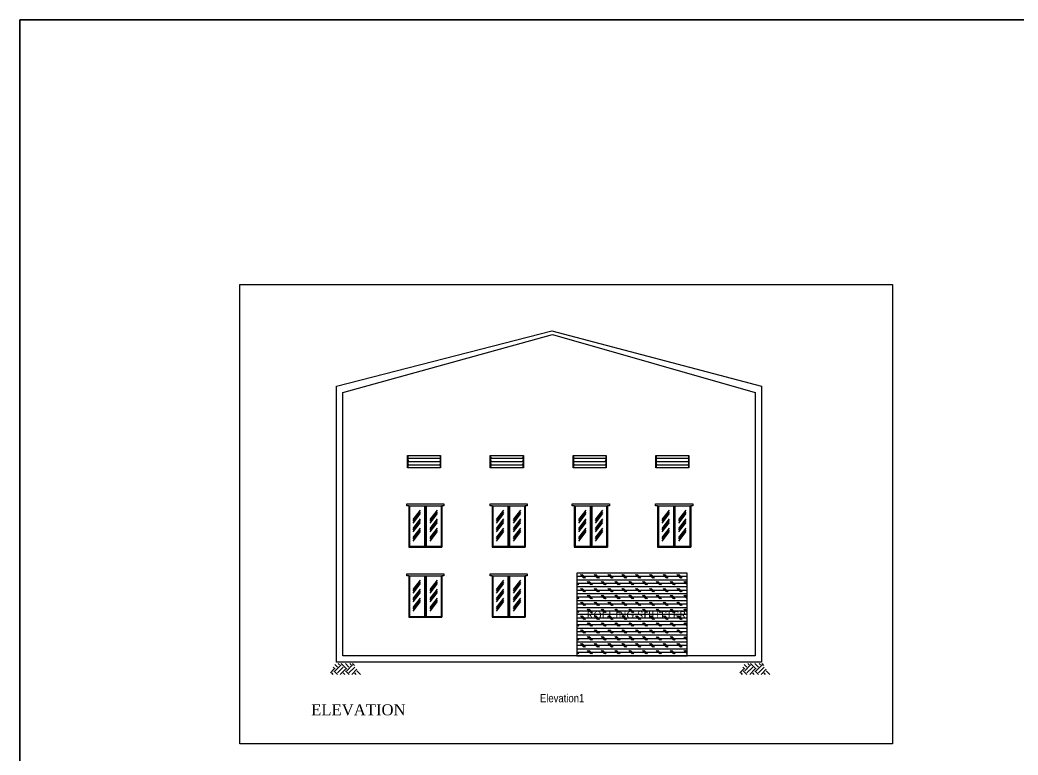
# Model space of a CAD drawing. Header units: inches. Extents: x -1613 to -235, y -419 to -299.
# Drawn here: x -1613.38 to -1577.2, y -325.97 to -299.35 of the extents above; entities that cross this region are included whole.
import ezdxf

# ---------------------------------------------------------------- set-up
doc = ezdxf.new("R2010")
doc.units = ezdxf.units.IN
doc.header["$MEASUREMENT"] = 0
for name, color, linetype in [('_Plot', 7, 'Continuous'), ('_PrintAdditionalDetail', 193, 'Continuous'), ('_Window', 4, 'Continuous'), ('VENTILATION', 9, 'Continuous')]:
    doc.layers.add(name, color=color, linetype=linetype)
doc.styles.add('AutoDCRFont', font='ARIALN.TTF')
doc.styles.get("Standard").update_dxf_attribs({"font": 'times.ttf'})

msp = doc.modelspace()

# ---------------------------------------------------------------- hatches: boundary and pattern name
h = msp.add_hatch()
h.set_pattern_fill('EARTH', color=256, scale=1.178194, angle=405, style=0)
h.set_pattern_definition([(135, (-1525.71712, -412.42904), (-3e-16, 0.4165546), [0.2945486, -0.2945486]), (135, (-1525.639, -412.35093), (-3e-16, 0.4165546), [0.2945486, -0.2945486]), (135, (-1525.5609, -412.27283), (-3e-16, 0.4165546), [0.2945486, -0.2945486]), (45, (-1525.5609, -412.22076), (0.4165546, 4e-16), [0.2945486, -0.2945486]), (45, (-1525.639, -412.14266), (0.4165546, 4e-16), [0.2945486, -0.2945486]), (45, (-1525.71712, -412.06455), (0.4165546, 4e-16), [0.2945486, -0.2945486])])
h.paths.add_polyline_path([(-1601.95744, -322.66493), (-1601.29867, -322.66493), (-1601.02497, -323.05315), (-1602.15191, -323.05315)])
h = msp.add_hatch()
h.set_pattern_fill('EARTH', color=256, scale=1.178194, angle=405, style=0)
h.set_pattern_definition([(135, (-1510.87432, -412.42904), (-3e-16, 0.4165546), [0.2945486, -0.2945486]), (135, (-1510.7962, -412.35093), (-3e-16, 0.4165546), [0.2945486, -0.2945486]), (135, (-1510.7181, -412.27283), (-3e-16, 0.4165546), [0.2945486, -0.2945486]), (45, (-1510.7181, -412.22076), (0.4165546, 4e-16), [0.2945486, -0.2945486]), (45, (-1510.7962, -412.14266), (0.4165546, 4e-16), [0.2945486, -0.2945486]), (45, (-1510.87432, -412.06455), (0.4165546, 4e-16), [0.2945486, -0.2945486])])
h.paths.add_polyline_path([(-1587.11464, -322.66493), (-1586.45587, -322.66493), (-1586.18217, -323.05315), (-1587.30911, -323.05315)])
at = {"layer": '_Plot'}
h = msp.add_hatch(dxfattribs=at)
h.set_pattern_fill('CORK', color=256)
h.set_pattern_definition([(0, (0, 0), (0, 0.125), []), (135, (0.0625, -0.0625), (-0.25, -0.25), [0.176776696, -0.176776696]), (135, (0.09375, -0.0625), (-0.25, -0.25), [0.176776696, -0.176776696]), (135, (0.125, -0.0625), (-0.25, -0.25), [0.176776696, -0.176776696])])
h.paths.add_polyline_path([(-1589.1866, -319.38237), (-1593.1866, -319.38237), (-1593.1866, -322.38237), (-1589.1866, -322.38237)])
h.paths.add_polyline_path([(-1592.92138, -321.18377), (-1589.23518, -321.18377), (-1589.23518, -320.62182), (-1592.92138, -320.62182)], flags=24)

# ---------------------------------------------------------------- linework, layer by layer
at = {"color": 7, "lineweight": 35}
msp.add_lwpolyline([(-1470.57496, -418.10815), (-1613.3788, -418.10815), (-1613.3788, -299.347), (-1470.57496, -299.347)], close=True, dxfattribs=at)
for points in [[(-1601.90281, -312.61237), (-1594.09417, -310.61237), (-1586.49281, -312.61237), (-1586.49281, -322.61237), (-1601.90281, -322.61237)], [(-1601.67281, -312.84237), (-1594.06846, -310.74083), (-1586.72281, -312.84237), (-1586.72281, -322.38237), (-1601.67281, -322.38237)], [(-1593.1866, -322.38237), (-1589.1866, -322.38237), (-1589.1866, -319.38237), (-1593.1866, -319.38237)]]:
    msp.add_lwpolyline(points, close=True)
at = {"layer": '_PrintAdditionalDetail'}
msp.add_lwpolyline([(-1605.40795, -308.92987), (-1581.74803, -308.92987), (-1581.74803, -325.5747), (-1605.40795, -325.5747)], close=True, dxfattribs=at)
at = {"layer": '_Window'}
for p, q in [((-1599.35781, -316.94473), (-1599.35781, -316.87418)), ((-1599.35781, -316.87418), (-1598.08281, -316.87418)), ((-1599.35781, -316.94473), (-1599.35781, -316.87418)), ((-1599.35781, -316.87418), (-1598.08281, -316.87418)), ((-1599.28281, -316.94473), (-1599.35781, -316.94473)), ((-1599.28281, -316.94473), (-1599.35781, -316.94473)), ((-1599.28281, -316.94473), (-1598.08281, -316.94473)), ((-1599.28281, -316.94473), (-1599.28281, -318.44473)), ((-1599.28281, -316.94473), (-1598.08281, -316.94473)), ((-1599.28281, -316.94473), (-1599.28281, -318.44473)), ((-1599.25281, -316.94473), (-1599.25281, -318.44473)), ((-1598.71281, -316.94473), (-1598.71281, -318.44473)), ((-1598.68281, -316.94473), (-1598.68281, -318.44473)), ((-1598.68281, -316.94473), (-1598.68281, -318.44473)), ((-1598.65281, -316.94473), (-1598.65281, -318.44473)), ((-1598.11281, -316.94473), (-1598.11281, -318.44473)), ((-1598.08281, -316.87418), (-1598.00781, -316.87418)), ((-1598.08281, -316.87418), (-1598.00781, -316.87418)), ((-1598.08281, -316.94473), (-1598.08281, -318.44473)), ((-1598.00781, -316.94473), (-1598.08281, -316.94473)), ((-1598.08281, -316.94473), (-1598.08281, -318.44473)), ((-1598.00781, -316.94473), (-1598.08281, -316.94473)), ((-1598.00781, -316.87418), (-1598.00781, -316.94473)), ((-1598.00781, -316.87418), (-1598.00781, -316.94473)), ((-1596.33781, -316.94473), (-1596.33781, -316.87418)), ((-1596.33781, -316.87418), (-1595.06281, -316.87418)), ((-1596.33781, -316.94473), (-1596.33781, -316.87418)), ((-1596.33781, -316.87418), (-1595.06281, -316.87418)), ((-1596.26281, -316.94473), (-1596.33781, -316.94473)), ((-1596.26281, -316.94473), (-1596.33781, -316.94473)), ((-1596.26281, -316.94473), (-1595.06281, -316.94473)), ((-1596.26281, -316.94473), (-1596.26281, -318.44473)), ((-1596.26281, -316.94473), (-1595.06281, -316.94473)), ((-1596.26281, -316.94473), (-1596.26281, -318.44473)), ((-1596.23281, -316.94473), (-1596.23281, -318.44473)), ((-1595.69281, -316.94473), (-1595.69281, -318.44473)), ((-1595.66281, -316.94473), (-1595.66281, -318.44473)), ((-1595.66281, -316.94473), (-1595.66281, -318.44473)), ((-1595.63281, -316.94473), (-1595.63281, -318.44473)), ((-1595.09281, -316.94473), (-1595.09281, -318.44473)), ((-1595.06281, -316.87418), (-1594.98781, -316.87418)), ((-1595.06281, -316.87418), (-1594.98781, -316.87418)), ((-1595.06281, -316.94473), (-1595.06281, -318.44473)), ((-1594.98781, -316.94473), (-1595.06281, -316.94473)), ((-1595.06281, -316.94473), (-1595.06281, -318.44473)), ((-1594.98781, -316.94473), (-1595.06281, -316.94473)), ((-1594.98781, -316.87418), (-1594.98781, -316.94473)), ((-1594.98781, -316.87418), (-1594.98781, -316.94473)), ((-1593.35781, -316.94473), (-1593.35781, -316.87418)), ((-1593.35781, -316.87418), (-1592.08281, -316.87418)), ((-1593.35781, -316.94473), (-1593.35781, -316.87418)), ((-1593.35781, -316.87418), (-1592.08281, -316.87418)), ((-1593.28281, -316.94473), (-1593.35781, -316.94473)), ((-1593.28281, -316.94473), (-1593.35781, -316.94473)), ((-1593.28281, -316.94473), (-1592.08281, -316.94473)), ((-1593.28281, -316.94473), (-1593.28281, -318.44473)), ((-1593.28281, -316.94473), (-1592.08281, -316.94473)), ((-1593.28281, -316.94473), (-1593.28281, -318.44473)), ((-1593.25281, -316.94473), (-1593.25281, -318.44473)), ((-1592.71281, -316.94473), (-1592.71281, -318.44473)), ((-1592.68281, -316.94473), (-1592.68281, -318.44473)), ((-1592.68281, -316.94473), (-1592.68281, -318.44473)), ((-1592.65281, -316.94473), (-1592.65281, -318.44473)), ((-1592.11281, -316.94473), (-1592.11281, -318.44473)), ((-1592.08281, -316.87418), (-1592.00781, -316.87418)), ((-1592.08281, -316.87418), (-1592.00781, -316.87418)), ((-1592.08281, -316.94473), (-1592.08281, -318.44473)), ((-1592.00781, -316.94473), (-1592.08281, -316.94473)), ((-1592.08281, -316.94473), (-1592.08281, -318.44473)), ((-1592.00781, -316.94473), (-1592.08281, -316.94473)), ((-1592.00781, -316.87418), (-1592.00781, -316.94473)), ((-1592.00781, -316.87418), (-1592.00781, -316.94473)), ((-1590.33781, -316.94473), (-1590.33781, -316.87418)), ((-1590.33781, -316.87418), (-1589.06281, -316.87418)), ((-1590.33781, -316.94473), (-1590.33781, -316.87418)), ((-1590.33781, -316.87418), (-1589.06281, -316.87418)), ((-1590.26281, -316.94473), (-1590.33781, -316.94473)), ((-1590.26281, -316.94473), (-1590.33781, -316.94473)), ((-1590.26281, -316.94473), (-1589.06281, -316.94473)), ((-1590.26281, -316.94473), (-1590.26281, -318.44473)), ((-1590.26281, -316.94473), (-1589.06281, -316.94473)), ((-1590.26281, -316.94473), (-1590.26281, -318.44473)), ((-1590.23281, -316.94473), (-1590.23281, -318.44473)), ((-1589.69281, -316.94473), (-1589.69281, -318.44473)), ((-1589.66281, -316.94473), (-1589.66281, -318.44473)), ((-1589.66281, -316.94473), (-1589.66281, -318.44473)), ((-1589.63281, -316.94473), (-1589.63281, -318.44473)), ((-1589.09281, -316.94473), (-1589.09281, -318.44473)), ((-1589.06281, -316.87418), (-1588.98781, -316.87418)), ((-1589.06281, -316.87418), (-1588.98781, -316.87418)), ((-1589.06281, -316.94473), (-1589.06281, -318.44473)), ((-1588.98781, -316.94473), (-1589.06281, -316.94473)), ((-1589.06281, -316.94473), (-1589.06281, -318.44473)), ((-1588.98781, -316.94473), (-1589.06281, -316.94473)), ((-1588.98781, -316.87418), (-1588.98781, -316.94473)), ((-1588.98781, -316.87418), (-1588.98781, -316.94473)), ((-1598.87001, -317.10283), (-1599.13515, -317.44515)), ((-1598.87001, -317.10283), (-1599.13515, -317.44515)), ((-1598.87001, -317.16396), (-1599.13515, -317.50628)), ((-1598.87001, -317.16396), (-1599.13515, -317.50628)), ((-1598.87001, -317.22917), (-1599.13515, -317.57149)), ((-1598.87001, -317.22917), (-1599.13515, -317.57149)), ((-1598.25625, -317.10283), (-1598.52139, -317.44515)), ((-1598.25625, -317.10283), (-1598.52139, -317.44515)), ((-1598.25625, -317.16396), (-1598.52139, -317.50628)), ((-1598.25625, -317.16396), (-1598.52139, -317.50628)), ((-1598.25625, -317.22917), (-1598.52139, -317.57149)), ((-1598.25625, -317.22917), (-1598.52139, -317.57149)), ((-1595.85001, -317.10283), (-1596.11515, -317.44515)), ((-1595.85001, -317.10283), (-1596.11515, -317.44515)), ((-1595.85001, -317.16396), (-1596.11515, -317.50628)), ((-1595.85001, -317.16396), (-1596.11515, -317.50628)), ((-1595.85001, -317.22917), (-1596.11515, -317.57149)), ((-1595.85001, -317.22917), (-1596.11515, -317.57149)), ((-1595.23625, -317.10283), (-1595.50139, -317.44515)), ((-1595.23625, -317.10283), (-1595.50139, -317.44515)), ((-1595.23625, -317.16396), (-1595.50139, -317.50628)), ((-1595.23625, -317.16396), (-1595.50139, -317.50628)), ((-1595.23625, -317.22917), (-1595.50139, -317.57149)), ((-1595.23625, -317.22917), (-1595.50139, -317.57149)), ((-1592.87001, -317.10283), (-1593.13515, -317.44515)), ((-1592.87001, -317.10283), (-1593.13515, -317.44515)), ((-1592.87001, -317.16396), (-1593.13515, -317.50628)), ((-1592.87001, -317.16396), (-1593.13515, -317.50628)), ((-1592.87001, -317.22917), (-1593.13515, -317.57149)), ((-1592.87001, -317.22917), (-1593.13515, -317.57149)), ((-1592.25625, -317.10283), (-1592.52139, -317.44515)), ((-1592.25625, -317.10283), (-1592.52139, -317.44515)), ((-1592.25625, -317.16396), (-1592.52139, -317.50628)), ((-1592.25625, -317.16396), (-1592.52139, -317.50628)), ((-1592.25625, -317.22917), (-1592.52139, -317.57149)), ((-1592.25625, -317.22917), (-1592.52139, -317.57149)), ((-1589.85001, -317.10283), (-1590.11515, -317.44515)), ((-1589.85001, -317.10283), (-1590.11515, -317.44515)), ((-1589.85001, -317.16396), (-1590.11515, -317.50628)), ((-1589.85001, -317.16396), (-1590.11515, -317.50628)), ((-1589.85001, -317.22917), (-1590.11515, -317.57149)), ((-1589.85001, -317.22917), (-1590.11515, -317.57149)), ((-1589.23625, -317.10283), (-1589.50139, -317.44515)), ((-1589.23625, -317.10283), (-1589.50139, -317.44515)), ((-1589.23625, -317.16396), (-1589.50139, -317.50628)), ((-1589.23625, -317.16396), (-1589.50139, -317.50628)), ((-1589.23625, -317.22917), (-1589.50139, -317.57149)), ((-1589.23625, -317.22917), (-1589.50139, -317.57149)), ((-1598.87001, -317.42366), (-1599.13515, -317.76598)), ((-1598.87001, -317.42366), (-1599.13515, -317.76598)), ((-1598.87001, -317.48479), (-1599.13515, -317.82711)), ((-1598.87001, -317.48479), (-1599.13515, -317.82711)), ((-1598.87001, -317.55), (-1599.13515, -317.89232)), ((-1598.87001, -317.55), (-1599.13515, -317.89232)), ((-1598.25625, -317.42366), (-1598.52139, -317.76598)), ((-1598.25625, -317.42366), (-1598.52139, -317.76598)), ((-1598.25625, -317.48479), (-1598.52139, -317.82711)), ((-1598.25625, -317.48479), (-1598.52139, -317.82711)), ((-1598.25625, -317.55), (-1598.52139, -317.89232)), ((-1598.25625, -317.55), (-1598.52139, -317.89232)), ((-1595.85001, -317.42366), (-1596.11515, -317.76598)), ((-1595.85001, -317.42366), (-1596.11515, -317.76598)), ((-1595.85001, -317.48479), (-1596.11515, -317.82711)), ((-1595.85001, -317.48479), (-1596.11515, -317.82711)), ((-1595.85001, -317.55), (-1596.11515, -317.89232)), ((-1595.85001, -317.55), (-1596.11515, -317.89232)), ((-1595.23625, -317.42366), (-1595.50139, -317.76598)), ((-1595.23625, -317.42366), (-1595.50139, -317.76598)), ((-1595.23625, -317.48479), (-1595.50139, -317.82711)), ((-1595.23625, -317.48479), (-1595.50139, -317.82711)), ((-1595.23625, -317.55), (-1595.50139, -317.89232)), ((-1595.23625, -317.55), (-1595.50139, -317.89232)), ((-1592.87001, -317.42366), (-1593.13515, -317.76598)), ((-1592.87001, -317.42366), (-1593.13515, -317.76598)), ((-1592.87001, -317.48479), (-1593.13515, -317.82711)), ((-1592.87001, -317.48479), (-1593.13515, -317.82711)), ((-1592.87001, -317.55), (-1593.13515, -317.89232)), ((-1592.87001, -317.55), (-1593.13515, -317.89232)), ((-1592.25625, -317.42366), (-1592.52139, -317.76598)), ((-1592.25625, -317.42366), (-1592.52139, -317.76598)), ((-1592.25625, -317.48479), (-1592.52139, -317.82711)), ((-1592.25625, -317.48479), (-1592.52139, -317.82711)), ((-1592.25625, -317.55), (-1592.52139, -317.89232)), ((-1592.25625, -317.55), (-1592.52139, -317.89232)), ((-1589.85001, -317.42366), (-1590.11515, -317.76598)), ((-1589.85001, -317.42366), (-1590.11515, -317.76598)), ((-1589.85001, -317.48479), (-1590.11515, -317.82711)), ((-1589.85001, -317.48479), (-1590.11515, -317.82711)), ((-1589.85001, -317.55), (-1590.11515, -317.89232)), ((-1589.85001, -317.55), (-1590.11515, -317.89232)), ((-1589.23625, -317.42366), (-1589.50139, -317.76598)), ((-1589.23625, -317.42366), (-1589.50139, -317.76598)), ((-1589.23625, -317.48479), (-1589.50139, -317.82711)), ((-1589.23625, -317.48479), (-1589.50139, -317.82711)), ((-1589.23625, -317.55), (-1589.50139, -317.89232)), ((-1589.23625, -317.55), (-1589.50139, -317.89232)), ((-1598.87001, -317.75328), (-1599.13515, -318.0956)), ((-1598.87001, -317.75328), (-1599.13515, -318.0956)), ((-1598.87001, -317.81442), (-1599.13515, -318.15674)), ((-1598.87001, -317.81442), (-1599.13515, -318.15674)), ((-1598.87001, -317.87963), (-1599.13515, -318.22195)), ((-1598.87001, -317.87963), (-1599.13515, -318.22195)), ((-1598.25625, -317.75328), (-1598.52139, -318.0956)), ((-1598.25625, -317.75328), (-1598.52139, -318.0956)), ((-1598.25625, -317.81442), (-1598.52139, -318.15674)), ((-1598.25625, -317.81442), (-1598.52139, -318.15674)), ((-1598.25625, -317.87963), (-1598.52139, -318.22195)), ((-1598.25625, -317.87963), (-1598.52139, -318.22195)), ((-1595.85001, -317.75328), (-1596.11515, -318.0956)), ((-1595.85001, -317.75328), (-1596.11515, -318.0956)), ((-1595.85001, -317.81442), (-1596.11515, -318.15674)), ((-1595.85001, -317.81442), (-1596.11515, -318.15674)), ((-1595.85001, -317.87963), (-1596.11515, -318.22195)), ((-1595.85001, -317.87963), (-1596.11515, -318.22195)), ((-1595.23625, -317.75328), (-1595.50139, -318.0956)), ((-1595.23625, -317.75328), (-1595.50139, -318.0956)), ((-1595.23625, -317.81442), (-1595.50139, -318.15674)), ((-1595.23625, -317.81442), (-1595.50139, -318.15674)), ((-1595.23625, -317.87963), (-1595.50139, -318.22195)), ((-1595.23625, -317.87963), (-1595.50139, -318.22195)), ((-1592.87001, -317.75328), (-1593.13515, -318.0956)), ((-1592.87001, -317.75328), (-1593.13515, -318.0956)), ((-1592.87001, -317.81442), (-1593.13515, -318.15674)), ((-1592.87001, -317.81442), (-1593.13515, -318.15674)), ((-1592.87001, -317.87963), (-1593.13515, -318.22195)), ((-1592.87001, -317.87963), (-1593.13515, -318.22195)), ((-1592.25625, -317.75328), (-1592.52139, -318.0956)), ((-1592.25625, -317.75328), (-1592.52139, -318.0956)), ((-1592.25625, -317.81442), (-1592.52139, -318.15674)), ((-1592.25625, -317.81442), (-1592.52139, -318.15674)), ((-1592.25625, -317.87963), (-1592.52139, -318.22195)), ((-1592.25625, -317.87963), (-1592.52139, -318.22195)), ((-1589.85001, -317.75328), (-1590.11515, -318.0956)), ((-1589.85001, -317.75328), (-1590.11515, -318.0956)), ((-1589.85001, -317.81442), (-1590.11515, -318.15674)), ((-1589.85001, -317.81442), (-1590.11515, -318.15674)), ((-1589.85001, -317.87963), (-1590.11515, -318.22195)), ((-1589.85001, -317.87963), (-1590.11515, -318.22195)), ((-1589.23625, -317.75328), (-1589.50139, -318.0956)), ((-1589.23625, -317.75328), (-1589.50139, -318.0956)), ((-1589.23625, -317.81442), (-1589.50139, -318.15674)), ((-1589.23625, -317.81442), (-1589.50139, -318.15674)), ((-1589.23625, -317.87963), (-1589.50139, -318.22195)), ((-1589.23625, -317.87963), (-1589.50139, -318.22195)), ((-1599.28281, -318.41473), (-1598.08281, -318.41473)), ((-1599.28281, -318.44473), (-1598.08281, -318.44473)), ((-1599.28281, -318.44473), (-1598.08281, -318.44473)), ((-1596.26281, -318.41473), (-1595.06281, -318.41473)), ((-1596.26281, -318.44473), (-1595.06281, -318.44473)), ((-1596.26281, -318.44473), (-1595.06281, -318.44473)), ((-1593.28281, -318.41473), (-1592.08281, -318.41473)), ((-1593.28281, -318.44473), (-1592.08281, -318.44473)), ((-1593.28281, -318.44473), (-1592.08281, -318.44473)), ((-1590.26281, -318.41473), (-1589.06281, -318.41473)), ((-1590.26281, -318.44473), (-1589.06281, -318.44473)), ((-1590.26281, -318.44473), (-1589.06281, -318.44473)), ((-1599.35781, -319.48237), (-1599.35781, -319.41182)), ((-1599.35781, -319.41182), (-1598.08281, -319.41182)), ((-1599.35781, -319.48237), (-1599.35781, -319.41182)), ((-1599.35781, -319.41182), (-1598.08281, -319.41182)), ((-1599.28281, -319.48237), (-1599.35781, -319.48237)), ((-1599.28281, -319.48237), (-1599.35781, -319.48237)), ((-1599.28281, -319.48237), (-1598.08281, -319.48237)), ((-1599.28281, -319.48237), (-1599.28281, -320.98237)), ((-1599.28281, -319.48237), (-1598.08281, -319.48237)), ((-1599.28281, -319.48237), (-1599.28281, -320.98237)), ((-1599.25281, -319.48237), (-1599.25281, -320.98237)), ((-1598.71281, -319.48237), (-1598.71281, -320.98237)), ((-1598.68281, -319.48237), (-1598.68281, -320.98237)), ((-1598.68281, -319.48237), (-1598.68281, -320.98237)), ((-1598.65281, -319.48237), (-1598.65281, -320.98237)), ((-1598.11281, -319.48237), (-1598.11281, -320.98237)), ((-1598.08281, -319.41182), (-1598.00781, -319.41182)), ((-1598.08281, -319.41182), (-1598.00781, -319.41182)), ((-1598.08281, -319.48237), (-1598.08281, -320.98237)), ((-1598.00781, -319.48237), (-1598.08281, -319.48237)), ((-1598.08281, -319.48237), (-1598.08281, -320.98237)), ((-1598.00781, -319.48237), (-1598.08281, -319.48237)), ((-1598.00781, -319.41182), (-1598.00781, -319.48237)), ((-1598.00781, -319.41182), (-1598.00781, -319.48237)), ((-1596.33781, -319.48237), (-1596.33781, -319.41182)), ((-1596.33781, -319.41182), (-1595.06281, -319.41182)), ((-1596.33781, -319.48237), (-1596.33781, -319.41182)), ((-1596.33781, -319.41182), (-1595.06281, -319.41182)), ((-1596.26281, -319.48237), (-1596.33781, -319.48237)), ((-1596.26281, -319.48237), (-1596.33781, -319.48237)), ((-1596.26281, -319.48237), (-1595.06281, -319.48237)), ((-1596.26281, -319.48237), (-1596.26281, -320.98237)), ((-1596.26281, -319.48237), (-1595.06281, -319.48237)), ((-1596.26281, -319.48237), (-1596.26281, -320.98237)), ((-1596.23281, -319.48237), (-1596.23281, -320.98237)), ((-1595.69281, -319.48237), (-1595.69281, -320.98237)), ((-1595.66281, -319.48237), (-1595.66281, -320.98237)), ((-1595.66281, -319.48237), (-1595.66281, -320.98237)), ((-1595.63281, -319.48237), (-1595.63281, -320.98237)), ((-1595.09281, -319.48237), (-1595.09281, -320.98237)), ((-1595.06281, -319.41182), (-1594.98781, -319.41182)), ((-1595.06281, -319.41182), (-1594.98781, -319.41182)), ((-1595.06281, -319.48237), (-1595.06281, -320.98237)), ((-1594.98781, -319.48237), (-1595.06281, -319.48237)), ((-1595.06281, -319.48237), (-1595.06281, -320.98237)), ((-1594.98781, -319.48237), (-1595.06281, -319.48237)), ((-1594.98781, -319.41182), (-1594.98781, -319.48237)), ((-1594.98781, -319.41182), (-1594.98781, -319.48237)), ((-1598.87001, -319.64047), (-1599.13515, -319.98279)), ((-1598.87001, -319.64047), (-1599.13515, -319.98279)), ((-1598.87001, -319.7016), (-1599.13515, -320.04392)), ((-1598.87001, -319.7016), (-1599.13515, -320.04392)), ((-1598.87001, -319.76681), (-1599.13515, -320.10913)), ((-1598.87001, -319.76681), (-1599.13515, -320.10913)), ((-1598.25625, -319.64047), (-1598.52139, -319.98279)), ((-1598.25625, -319.64047), (-1598.52139, -319.98279)), ((-1598.25625, -319.7016), (-1598.52139, -320.04392)), ((-1598.25625, -319.7016), (-1598.52139, -320.04392)), ((-1598.25625, -319.76681), (-1598.52139, -320.10913)), ((-1598.25625, -319.76681), (-1598.52139, -320.10913)), ((-1595.85001, -319.64047), (-1596.11515, -319.98279)), ((-1595.85001, -319.64047), (-1596.11515, -319.98279)), ((-1595.85001, -319.7016), (-1596.11515, -320.04392)), ((-1595.85001, -319.7016), (-1596.11515, -320.04392)), ((-1595.85001, -319.76681), (-1596.11515, -320.10913)), ((-1595.85001, -319.76681), (-1596.11515, -320.10913)), ((-1595.23625, -319.64047), (-1595.50139, -319.98279)), ((-1595.23625, -319.64047), (-1595.50139, -319.98279)), ((-1595.23625, -319.7016), (-1595.50139, -320.04392)), ((-1595.23625, -319.7016), (-1595.50139, -320.04392)), ((-1595.23625, -319.76681), (-1595.50139, -320.10913)), ((-1595.23625, -319.76681), (-1595.50139, -320.10913)), ((-1598.87001, -319.9613), (-1599.13515, -320.30362)), ((-1598.87001, -319.9613), (-1599.13515, -320.30362)), ((-1598.87001, -320.02243), (-1599.13515, -320.36475)), ((-1598.87001, -320.02243), (-1599.13515, -320.36475)), ((-1598.87001, -320.08764), (-1599.13515, -320.42996)), ((-1598.87001, -320.08764), (-1599.13515, -320.42996)), ((-1598.25625, -319.9613), (-1598.52139, -320.30362)), ((-1598.25625, -319.9613), (-1598.52139, -320.30362)), ((-1598.25625, -320.02243), (-1598.52139, -320.36475)), ((-1598.25625, -320.02243), (-1598.52139, -320.36475)), ((-1598.25625, -320.08764), (-1598.52139, -320.42996)), ((-1598.25625, -320.08764), (-1598.52139, -320.42996)), ((-1595.85001, -319.9613), (-1596.11515, -320.30362)), ((-1595.85001, -319.9613), (-1596.11515, -320.30362)), ((-1595.85001, -320.02243), (-1596.11515, -320.36475)), ((-1595.85001, -320.02243), (-1596.11515, -320.36475)), ((-1595.85001, -320.08764), (-1596.11515, -320.42996)), ((-1595.85001, -320.08764), (-1596.11515, -320.42996)), ((-1595.23625, -319.9613), (-1595.50139, -320.30362)), ((-1595.23625, -319.9613), (-1595.50139, -320.30362)), ((-1595.23625, -320.02243), (-1595.50139, -320.36475)), ((-1595.23625, -320.02243), (-1595.50139, -320.36475)), ((-1595.23625, -320.08764), (-1595.50139, -320.42996)), ((-1595.23625, -320.08764), (-1595.50139, -320.42996)), ((-1598.87001, -320.29092), (-1599.13515, -320.63324)), ((-1598.87001, -320.29092), (-1599.13515, -320.63324)), ((-1598.87001, -320.35206), (-1599.13515, -320.69438)), ((-1598.87001, -320.35206), (-1599.13515, -320.69438)), ((-1598.87001, -320.41727), (-1599.13515, -320.75959)), ((-1598.87001, -320.41727), (-1599.13515, -320.75959)), ((-1598.25625, -320.29092), (-1598.52139, -320.63324)), ((-1598.25625, -320.29092), (-1598.52139, -320.63324)), ((-1598.25625, -320.35206), (-1598.52139, -320.69438)), ((-1598.25625, -320.35206), (-1598.52139, -320.69438)), ((-1598.25625, -320.41727), (-1598.52139, -320.75959)), ((-1598.25625, -320.41727), (-1598.52139, -320.75959)), ((-1595.85001, -320.29092), (-1596.11515, -320.63324)), ((-1595.85001, -320.29092), (-1596.11515, -320.63324)), ((-1595.85001, -320.35206), (-1596.11515, -320.69438)), ((-1595.85001, -320.35206), (-1596.11515, -320.69438)), ((-1595.85001, -320.41727), (-1596.11515, -320.75959)), ((-1595.85001, -320.41727), (-1596.11515, -320.75959)), ((-1595.23625, -320.29092), (-1595.50139, -320.63324)), ((-1595.23625, -320.29092), (-1595.50139, -320.63324)), ((-1595.23625, -320.35206), (-1595.50139, -320.69438)), ((-1595.23625, -320.35206), (-1595.50139, -320.69438)), ((-1595.23625, -320.41727), (-1595.50139, -320.75959)), ((-1595.23625, -320.41727), (-1595.50139, -320.75959)), ((-1599.28281, -320.95237), (-1598.08281, -320.95237)), ((-1599.28281, -320.98237), (-1598.08281, -320.98237)), ((-1599.28281, -320.98237), (-1598.08281, -320.98237)), ((-1596.26281, -320.95237), (-1595.06281, -320.95237)), ((-1596.26281, -320.98237), (-1595.06281, -320.98237)), ((-1596.26281, -320.98237), (-1595.06281, -320.98237))]:
    msp.add_line(p, q, dxfattribs=at)
at = {"layer": 'VENTILATION'}
for p, q in [((-1599.32902, -315.12031), (-1598.12902, -315.12031)), ((-1599.32902, -315.57031), (-1599.32902, -315.12031)), ((-1599.32902, -315.12031), (-1599.30208, -315.22504)), ((-1598.12902, -315.12031), (-1598.15595, -315.22504)), ((-1598.12902, -315.12031), (-1598.12902, -315.57031)), ((-1596.32902, -315.12031), (-1595.12902, -315.12031)), ((-1596.32902, -315.57031), (-1596.32902, -315.12031)), ((-1596.32902, -315.12031), (-1596.30208, -315.22504)), ((-1595.12902, -315.12031), (-1595.15595, -315.22504)), ((-1595.12902, -315.12031), (-1595.12902, -315.57031)), ((-1593.32902, -315.12031), (-1592.12902, -315.12031)), ((-1593.32902, -315.57031), (-1593.32902, -315.12031)), ((-1593.32902, -315.12031), (-1593.30208, -315.22504)), ((-1592.12902, -315.12031), (-1592.15595, -315.22504)), ((-1592.12902, -315.12031), (-1592.12902, -315.57031)), ((-1590.32902, -315.12031), (-1589.12902, -315.12031)), ((-1590.32902, -315.57031), (-1590.32902, -315.12031)), ((-1590.32902, -315.12031), (-1590.30208, -315.22504)), ((-1589.12902, -315.12031), (-1589.15595, -315.22504)), ((-1589.12902, -315.12031), (-1589.12902, -315.57031)), ((-1599.32902, -315.22504), (-1598.12902, -315.22504)), ((-1599.32902, -315.22504), (-1599.29809, -315.34531)), ((-1599.32902, -315.34531), (-1598.12902, -315.34531)), ((-1599.32902, -315.34531), (-1599.30036, -315.45673)), ((-1599.32902, -315.45889), (-1598.12902, -315.45889)), ((-1599.32902, -315.45889), (-1599.30036, -315.57031)), ((-1598.12902, -315.22504), (-1598.15995, -315.34531)), ((-1598.12902, -315.34531), (-1598.15767, -315.45673)), ((-1598.12902, -315.45889), (-1598.15767, -315.57031)), ((-1596.32902, -315.22504), (-1595.12902, -315.22504)), ((-1596.32902, -315.22504), (-1596.29809, -315.34531)), ((-1596.32902, -315.34531), (-1595.12902, -315.34531)), ((-1596.32902, -315.34531), (-1596.30036, -315.45673)), ((-1596.32902, -315.45889), (-1595.12902, -315.45889)), ((-1596.32902, -315.45889), (-1596.30036, -315.57031)), ((-1595.12902, -315.22504), (-1595.15995, -315.34531)), ((-1595.12902, -315.34531), (-1595.15767, -315.45673)), ((-1595.12902, -315.45889), (-1595.15767, -315.57031)), ((-1593.32902, -315.22504), (-1592.12902, -315.22504)), ((-1593.32902, -315.22504), (-1593.29809, -315.34531)), ((-1593.32902, -315.34531), (-1592.12902, -315.34531)), ((-1593.32902, -315.34531), (-1593.30036, -315.45673)), ((-1593.32902, -315.45889), (-1592.12902, -315.45889)), ((-1593.32902, -315.45889), (-1593.30036, -315.57031)), ((-1592.12902, -315.22504), (-1592.15995, -315.34531)), ((-1592.12902, -315.34531), (-1592.15767, -315.45673)), ((-1592.12902, -315.45889), (-1592.15767, -315.57031)), ((-1590.32902, -315.22504), (-1589.12902, -315.22504)), ((-1590.32902, -315.22504), (-1590.29809, -315.34531)), ((-1590.32902, -315.34531), (-1589.12902, -315.34531)), ((-1590.32902, -315.34531), (-1590.30036, -315.45673)), ((-1590.32902, -315.45889), (-1589.12902, -315.45889)), ((-1590.32902, -315.45889), (-1590.30036, -315.57031)), ((-1589.12902, -315.22504), (-1589.15995, -315.34531)), ((-1589.12902, -315.34531), (-1589.15767, -315.45673)), ((-1589.12902, -315.45889), (-1589.15767, -315.57031)), ((-1598.12902, -315.57031), (-1599.32902, -315.57031)), ((-1595.12902, -315.57031), (-1596.32902, -315.57031)), ((-1592.12902, -315.57031), (-1593.32902, -315.57031)), ((-1589.12902, -315.57031), (-1590.32902, -315.57031))]:
    msp.add_line(p, q, dxfattribs=at)

# ---------------------------------------------------------------- texts
at = {"insert": (-1602.82213, -324.13689), "char_height": 0.4, "attachment_point": 1}
msp.add_mtext_dynamic_manual_height_columns('ELEVATION', width=4.0843271, gutter_width=1, heights=[0], dxfattribs=at)
at = {"layer": '_Plot', "insert": (-1592.84894, -320.77073), "char_height": 0.2631846, "width": 4.4398314, "attachment_point": 1}
msp.add_mtext('ROLLING SHUTTER', dxfattribs=at)
at = {"layer": '_PrintAdditionalDetail', "insert": (-1594.5283, -323.7647), "char_height": 0.3, "attachment_point": 1, "style": 'AutoDCRFont'}
msp.add_mtext('Elevation1', dxfattribs=at)

doc.saveas('drawing.dxf')
